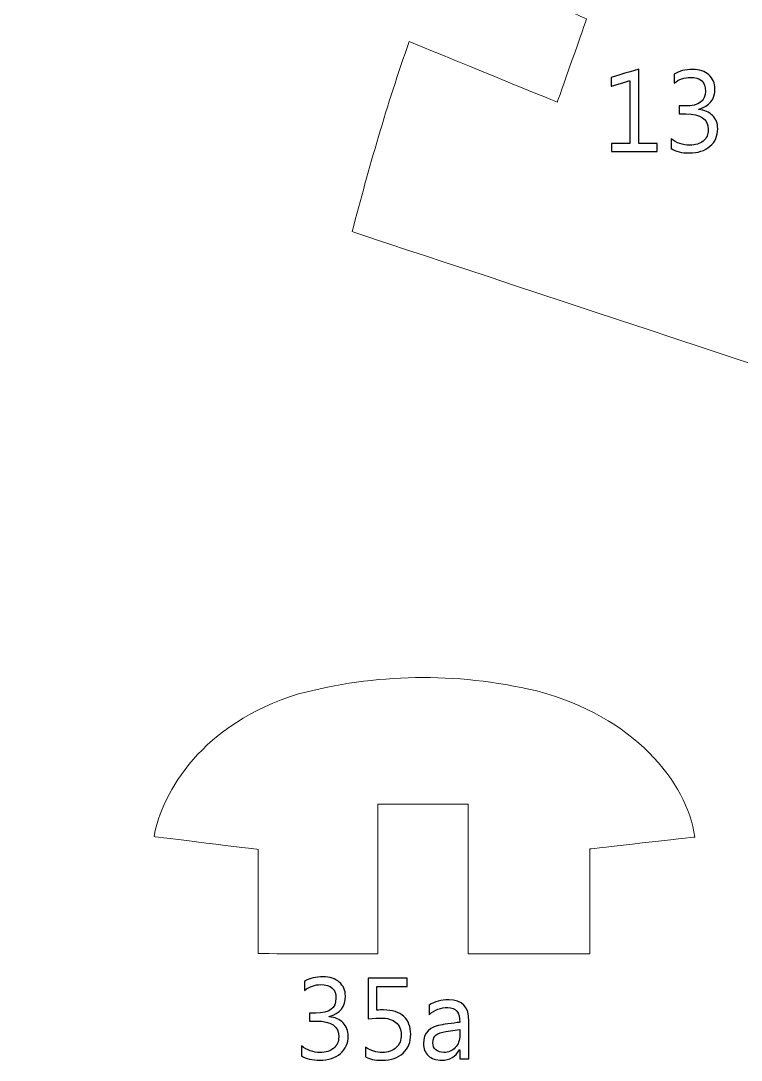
# Model space of a CAD drawing. Header units: centimetres. Extents: x -494 to 505, y -672 to 577.
# Drawn here: x -287.1 to -219.9, y -429 to -332.1 of the extents above; entities that cross this region are included whole.
import ezdxf

# ---------------------------------------------------------------- set-up
doc = ezdxf.new("R2010")
doc.units = ezdxf.units.CM
doc.header["$MEASUREMENT"] = 0
doc.layers.add('Camada 1', color=7, linetype='Continuous')
doc.layers.add('Camada 2', color=10, linetype='Continuous')

msp = doc.modelspace()

# ---------------------------------------------------------------- linework, layer by layer
at = {"layer": 'Camada 1', "lineweight": 9}
for points, knots in [([(-171.877482, -289.122612), (-171.417234, -291.33038), (-170.76293, -292.792912), (-169.592498, -295.697656), (-169.592498, -295.697656), (-166.99103, -303.282096), (-165.504622, -307.6575), (-173.55693, -310.625744), (-173.55693, -310.625744), (-177.69459, -311.82818), (-181.177438, -313.139836), (-184.119266, -314.542932), (-184.119266, -314.542932), (-198.820278, -320.617596), (-199.523858, -342.514936), (-193.890138, -357.236776), (-193.890138, -357.236776), (-189.844934, -363.822996), (-195.609718, -371.771672), (-201.114406, -369.92814), (-201.114406, -369.92814), (-201.114406, -369.92814), (-256.192782, -351.717864), (-256.192782, -351.717864), (-256.192782, -351.717864), (-254.607822, -345.745816), (-252.988826, -339.965792), (-250.858782, -333.99476), (-250.858782, -333.99476), (-250.858782, -333.99476), (-237.042706, -339.644228), (-237.042706, -339.644228), (-237.042706, -339.644228), (-237.042706, -339.644228), (-234.310174, -331.86116), (-234.310174, -331.86116), (-234.310174, -331.86116), (-234.310174, -331.86116), (-248.064782, -325.923656), (-248.064782, -325.923656), (-248.064782, -325.923656), (-245.077742, -319.458848), (-242.515898, -313.306968), (-239.20831, -307.165756), (-239.20831, -307.165756), (-239.20831, -307.165756), (-224.995486, -315.011816), (-224.995486, -315.011816), (-224.995486, -315.011816), (-224.995486, -315.011816), (-220.73997, -307.961284), (-220.73997, -307.961284), (-220.73997, -307.961284), (-220.73997, -307.961284), (-234.863386, -299.820584), (-234.863386, -299.820584), (-234.863386, -299.820584), (-231.622854, -294.342312), (-228.554026, -289.66922), (-225.135186, -284.696408), (-225.135186, -284.696408), (-225.135186, -284.696408), (-212.033358, -293.343076), (-212.033358, -293.343076), (-212.033358, -293.343076), (-212.033358, -293.343076), (-207.55483, -286.543496), (-207.55483, -286.543496), (-207.55483, -286.543496), (-207.55483, -286.543496), (-219.860114, -278.19858), (-219.860114, -278.19858), (-219.860114, -278.19858), (-216.204038, -273.117056), (-212.808566, -267.68298), (-209.444082, -262.4836), (-209.444082, -262.4836), (-209.444082, -262.4836), (-196.013578, -270.721328), (-196.013578, -270.721328), (-196.013578, -270.721328), (-196.013578, -270.721328), (-192.374774, -263.572244), (-192.374774, -263.572244), (-192.374774, -263.572244), (-192.374774, -263.572244), (-205.64221, -254.877824), (-205.64221, -254.877824), (-205.64221, -254.877824), (-192.847214, -229.7049), (-210.297014, -210.5787), (-229.633526, -206.477616), (-229.633526, -206.477616), (-270.939514, -198.17334), (-306.461414, -201.906124), (-344.475562, -222.53956), (-344.475562, -222.53956), (-370.286026, -235.883196), (-395.747494, -251.827284), (-421.002714, -267.868908), (-421.002714, -267.868908), (-436.48757, -276.248876), (-447.159634, -284.470348), (-464.85683, -290.508944), (-464.85683, -290.508944), (-470.354914, -292.199568), (-473.47505, -293.20236), (-475.541594, -292.117272), (-475.541594, -292.117272), (-483.768146, -278.821896), (-488.751118, -259.193792), (-487.706162, -215.05164), (-487.706162, -215.05164), (-484.91521, -177.04816), (-482.094794, -158.322772), (-473.688918, -145.105628), (-473.688918, -145.105628), (-460.462122, -137.656316), (-417.317682, -139.01928), (-359.988866, -144.689576), (-359.988866, -144.689576), (-319.967102, -147.65528), (-278.104854, -155.340304), (-233.92003, -154.620976), (-233.92003, -154.620976), (-213.98103, -153.978864), (-198.82993, -128.22428), (-179.348638, -98.790252), (-179.348638, -98.790252), (-168.780714, -100.527612), (-160.15335, -98.817684), (-154.495246, -93.99524), (-154.495246, -93.99524), (-149.021546, -88.652604), (-145.952718, -82.331052), (-146.064986, -74.856848), (-146.064986, -74.856848), (-146.087846, -72.723756), (-144.596866, -71.94042), (-142.229078, -72.798432), (-142.229078, -72.798432), (-113.594134, -78.67142), (-86.43747, -81.992216), (-61.44133, -81.803748), (-61.44133, -81.803748), (-61.44133, -81.803748), (-44.958762, -82.101436), (-44.958762, -82.101436), (-44.958762, -82.101436), (-22.211538, -82.526124), (-8.229346, -86.777068), (-4.602734, -100.924868), (-4.602734, -100.924868), (-3.762502, -105.042716), (-3.947922, -132.817616), (-3.908298, -138.162792), (-3.908298, -138.162792), (-3.908298, -138.162792), (-3.998722, -194.112388), (-3.998722, -194.112388), (-3.998722, -194.112388), (-3.998722, -194.112388), (-55.947818, -194.183), (-55.947818, -194.183), (-55.947818, -194.183), (-55.947818, -194.183), (-55.868062, -202.446636), (-55.868062, -202.446636), (-55.868062, -202.446636), (-55.868062, -202.446636), (-3.988054, -202.589384), (-3.988054, -202.589384), (-3.988054, -202.589384), (-3.988054, -202.589384), (-4.22783, -272.231104), (-4.22783, -272.231104), (-4.22783, -272.231104), (-4.22783, -272.231104), (-19.20621, -273.734276), (-19.20621, -273.734276), (-19.20621, -273.734276), (-19.20621, -273.734276), (-26.489914, -232.917492), (-26.489914, -232.917492), (-26.489914, -232.917492), (-26.489914, -232.917492), (-72.97293, -239.781588), (-72.97293, -239.781588), (-72.97293, -239.781588), (-72.97293, -239.781588), (-65.32753, -279.111456), (-65.32753, -279.111456), (-65.32753, -279.111456), (-65.32753, -279.111456), (-89.765886, -281.623516), (-89.765886, -281.623516), (-89.765886, -281.623516), (-89.87917, -271.87144), (-91.007438, -262.591804), (-93.44025, -254.004064), (-93.44025, -254.004064), (-96.718882, -242.648232), (-100.75291, -234.08132), (-106.761026, -232.132632), (-106.761026, -232.132632), (-106.761026, -232.132632), (-155.777438, -232.138728), (-155.777438, -232.138728), (-155.777438, -232.138728), (-159.270954, -232.321608), (-160.840166, -237.91926), (-159.684466, -246.6594), (-159.684466, -246.6594), (-158.761938, -256.127504), (-152.171654, -263.9568), (-148.63191, -273.87804), (-148.63191, -273.87804), (-146.288506, -280.445972), (-146.881342, -281.714448), (-152.075134, -281.679396), (-152.075134, -281.679396), (-152.075134, -281.679396), (-168.283382, -281.601164), (-168.283382, -281.601164), (-168.283382, -281.601164), (-170.456098, -282.293568), (-172.452538, -285.107888), (-171.877482, -289.122612)], [0, 0, 0, 0, 0.017241379, 0.017241379, 0.017241379, 0.017241389, 0.034482759, 0.034482759, 0.034482759, 0.034482769, 0.051724138, 0.051724138, 0.051724138, 0.051724148, 0.068965517, 0.068965517, 0.068965517, 0.068965527, 0.086206897, 0.086206897, 0.086206897, 0.086206907, 0.103448276, 0.103448276, 0.103448276, 0.103448286, 0.120689655, 0.120689655, 0.120689655, 0.120689665, 0.137931034, 0.137931034, 0.137931034, 0.137931044, 0.155172414, 0.155172414, 0.155172414, 0.155172424, 0.172413793, 0.172413793, 0.172413793, 0.172413803, 0.189655172, 0.189655172, 0.189655172, 0.189655182, 0.206896552, 0.206896552, 0.206896552, 0.206896562, 0.224137931, 0.224137931, 0.224137931, 0.224137941, 0.24137931, 0.24137931, 0.24137931, 0.24137932, 0.25862069, 0.25862069, 0.25862069, 0.2586207, 0.275862069, 0.275862069, 0.275862069, 0.275862079, 0.293103448, 0.293103448, 0.293103448, 0.293103458, 0.310344828, 0.310344828, 0.310344828, 0.310344838, 0.327586207, 0.327586207, 0.327586207, 0.327586217, 0.344827586, 0.344827586, 0.344827586, 0.344827596, 0.362068966, 0.362068966, 0.362068966, 0.362068976, 0.379310345, 0.379310345, 0.379310345, 0.379310355, 0.396551724, 0.396551724, 0.396551724, 0.396551734, 0.413793103, 0.413793103, 0.413793103, 0.413793113, 0.431034483, 0.431034483, 0.431034483, 0.431034493, 0.448275862, 0.448275862, 0.448275862, 0.448275872, 0.465517241, 0.465517241, 0.465517241, 0.465517251, 0.482758621, 0.482758621, 0.482758621, 0.482758631, 0.5, 0.5, 0.5, 0.50000001, 0.517241379, 0.517241379, 0.517241379, 0.517241389, 0.534482759, 0.534482759, 0.534482759, 0.534482769, 0.551724138, 0.551724138, 0.551724138, 0.551724148, 0.568965517, 0.568965517, 0.568965517, 0.568965527, 0.586206897, 0.586206897, 0.586206897, 0.586206907, 0.603448276, 0.603448276, 0.603448276, 0.603448286, 0.620689655, 0.620689655, 0.620689655, 0.620689665, 0.637931034, 0.637931034, 0.637931034, 0.637931044, 0.655172414, 0.655172414, 0.655172414, 0.655172424, 0.672413793, 0.672413793, 0.672413793, 0.672413803, 0.689655172, 0.689655172, 0.689655172, 0.689655182, 0.706896552, 0.706896552, 0.706896552, 0.706896562, 0.724137931, 0.724137931, 0.724137931, 0.724137941, 0.74137931, 0.74137931, 0.74137931, 0.74137932, 0.75862069, 0.75862069, 0.75862069, 0.7586207, 0.775862069, 0.775862069, 0.775862069, 0.775862079, 0.793103448, 0.793103448, 0.793103448, 0.793103458, 0.810344828, 0.810344828, 0.810344828, 0.810344838, 0.827586207, 0.827586207, 0.827586207, 0.827586217, 0.844827586, 0.844827586, 0.844827586, 0.844827596, 0.862068966, 0.862068966, 0.862068966, 0.862068976, 0.879310345, 0.879310345, 0.879310345, 0.879310355, 0.896551724, 0.896551724, 0.896551724, 0.896551734, 0.913793103, 0.913793103, 0.913793103, 0.913793113, 0.931034483, 0.931034483, 0.931034483, 0.931034493, 0.948275862, 0.948275862, 0.948275862, 0.948275872, 0.965517241, 0.965517241, 0.965517241, 0.965517251, 1, 1, 1, 1]), ([(-253.792482, -405.116792), (-253.792482, -405.116792), (-245.348506, -405.116792), (-245.348506, -405.116792), (-245.348506, -405.116792), (-245.348506, -405.116792), (-245.354094, -419.07206), (-245.354094, -419.07206), (-245.354094, -419.07206), (-245.354094, -419.07206), (-234.00766, -419.069012), (-234.00766, -419.069012), (-234.00766, -419.069012), (-234.00766, -419.069012), (-234.00004, -409.279598), (-234.00004, -409.279598), (-234.00004, -409.279598), (-234.00004, -409.279598), (-224.225866, -408.17419), (-224.225866, -408.17419), (-224.225866, -408.17419), (-224.934272, -403.026118), (-229.935024, -396.922244), (-238.964978, -394.54709), (-238.964978, -394.54709), (-246.673116, -392.747246), (-254.021844, -392.944858), (-261.195312, -394.83538), (-261.195312, -394.83538), (-270.18869, -397.597376), (-273.905218, -403.933406), (-274.670266, -408.135582), (-274.670266, -408.135582), (-274.670266, -408.135582), (-264.956798, -409.332938), (-264.956798, -409.332938), (-264.956798, -409.332938), (-264.956798, -409.332938), (-264.955274, -419.052248), (-264.955274, -419.052248), (-264.955274, -419.052248), (-264.955274, -419.052248), (-253.791466, -419.071044), (-253.791466, -419.071044), (-253.791466, -419.071044), (-253.791466, -419.071044), (-253.792482, -405.116792), (-253.792482, -405.116792)], [0, 0, 0, 0, 0.076923077, 0.076923077, 0.076923077, 0.076923087, 0.153846154, 0.153846154, 0.153846154, 0.153846164, 0.230769231, 0.230769231, 0.230769231, 0.230769241, 0.307692308, 0.307692308, 0.307692308, 0.307692318, 0.384615385, 0.384615385, 0.384615385, 0.384615395, 0.461538462, 0.461538462, 0.461538462, 0.461538472, 0.538461538, 0.538461538, 0.538461538, 0.538461548, 0.615384615, 0.615384615, 0.615384615, 0.615384625, 0.692307692, 0.692307692, 0.692307692, 0.692307702, 0.769230769, 0.769230769, 0.769230769, 0.769230779, 0.846153846, 0.846153846, 0.846153846, 0.846153856, 1, 1, 1, 1])]:
    msp.add_open_spline(points, degree=3, knots=knots, dxfattribs=at)
at = {"layer": 'Camada 2'}
for points, knots in [([(-227.734368, -344.25128), (-227.734368, -344.25128), (-231.992424, -344.25128), (-231.992424, -344.25128), (-231.992424, -344.25128), (-231.992424, -344.25128), (-231.992424, -343.498678), (-231.992424, -343.498678), (-231.992424, -343.498678), (-231.992424, -343.498678), (-230.293672, -343.498678), (-230.293672, -343.498678), (-230.293672, -343.498678), (-230.293672, -343.498678), (-230.293672, -337.645502), (-230.293672, -337.645502), (-230.293672, -337.645502), (-230.293672, -337.645502), (-232.035604, -338.165186), (-232.035604, -338.165186), (-232.035604, -338.165186), (-232.035604, -338.165186), (-232.035604, -337.348068), (-232.035604, -337.348068), (-232.035604, -337.348068), (-232.035604, -337.348068), (-229.433374, -336.552286), (-229.433374, -336.552286), (-229.433374, -336.552286), (-229.433374, -336.552286), (-229.433374, -343.498678), (-229.433374, -343.498678), (-229.433374, -343.498678), (-229.433374, -343.498678), (-227.734368, -343.498678), (-227.734368, -343.498678), (-227.734368, -343.498678), (-227.734368, -343.498678), (-227.734368, -344.25128), (-227.734368, -344.25128)], [0, 0, 0, 0, 0.090909091, 0.090909091, 0.090909091, 0.090909101, 0.181818182, 0.181818182, 0.181818182, 0.181818192, 0.272727273, 0.272727273, 0.272727273, 0.272727283, 0.363636364, 0.363636364, 0.363636364, 0.363636374, 0.454545455, 0.454545455, 0.454545455, 0.454545465, 0.545454545, 0.545454545, 0.545454545, 0.545454555, 0.636363636, 0.636363636, 0.636363636, 0.636363646, 0.727272727, 0.727272727, 0.727272727, 0.727272737, 0.818181818, 0.818181818, 0.818181818, 0.818181828, 1, 1, 1, 1]), ([(-226.43338, -343.971626), (-226.43338, -343.971626), (-226.43338, -343.047066), (-226.43338, -343.047066), (-226.43338, -343.047066), (-225.91903, -343.455498), (-225.336608, -343.659968), (-224.689416, -343.659968), (-224.689416, -343.659968), (-224.16262, -343.659968), (-223.743266, -343.529158), (-223.429576, -343.265506), (-223.429576, -343.265506), (-223.11614, -343.002108), (-222.960184, -342.64727), (-222.960184, -342.20277), (-222.960184, -342.20277), (-222.960184, -341.21725), (-223.658938, -340.724236), (-225.055176, -340.724236), (-225.055176, -340.724236), (-225.055176, -340.724236), (-225.680524, -340.724236), (-225.680524, -340.724236), (-225.680524, -340.724236), (-225.680524, -340.724236), (-225.680524, -339.993224), (-225.680524, -339.993224), (-225.680524, -339.993224), (-225.680524, -339.993224), (-225.085656, -339.993224), (-225.085656, -339.993224), (-225.085656, -339.993224), (-223.84004, -339.993224), (-223.218248, -339.53069), (-223.218248, -338.607908), (-223.218248, -338.607908), (-223.218248, -337.752944), (-223.693228, -337.326478), (-224.642934, -337.326478), (-224.642934, -337.326478), (-225.173286, -337.326478), (-225.673412, -337.505548), (-226.143058, -337.864196), (-226.143058, -337.864196), (-226.143058, -337.864196), (-226.143058, -337.025488), (-226.143058, -337.025488), (-226.143058, -337.025488), (-225.659188, -336.738722), (-225.087434, -336.595212), (-224.429574, -336.595212), (-224.429574, -336.595212), (-223.795336, -336.595212), (-223.288098, -336.763614), (-222.906336, -337.098894), (-222.906336, -337.098894), (-222.526352, -337.435698), (-222.33636, -337.865974), (-222.33636, -338.390992), (-222.33636, -338.390992), (-222.33636, -339.3821), (-222.840042, -340.020148), (-223.84893, -340.303104), (-223.84893, -340.303104), (-223.84893, -340.303104), (-223.84893, -340.324694), (-223.84893, -340.324694), (-223.84893, -340.324694), (-223.30791, -340.376764), (-222.877634, -340.566756), (-222.55861, -340.89467), (-222.55861, -340.89467), (-222.237808, -341.222584), (-222.078296, -341.63127), (-222.078296, -342.120474), (-222.078296, -342.120474), (-222.078296, -342.797892), (-222.320358, -343.342722), (-222.806006, -343.75852), (-222.806006, -343.75852), (-223.291654, -344.17254), (-223.93148, -344.380312), (-224.725484, -344.380312), (-224.725484, -344.380312), (-225.440494, -344.380312), (-226.010216, -344.244168), (-226.43338, -343.971626)], [0, 0, 0, 0, 0.043478261, 0.043478261, 0.043478261, 0.043478271, 0.086956522, 0.086956522, 0.086956522, 0.086956532, 0.130434783, 0.130434783, 0.130434783, 0.130434793, 0.173913043, 0.173913043, 0.173913043, 0.173913053, 0.217391304, 0.217391304, 0.217391304, 0.217391314, 0.260869565, 0.260869565, 0.260869565, 0.260869575, 0.304347826, 0.304347826, 0.304347826, 0.304347836, 0.347826087, 0.347826087, 0.347826087, 0.347826097, 0.391304348, 0.391304348, 0.391304348, 0.391304358, 0.434782609, 0.434782609, 0.434782609, 0.434782619, 0.47826087, 0.47826087, 0.47826087, 0.47826088, 0.52173913, 0.52173913, 0.52173913, 0.52173914, 0.565217391, 0.565217391, 0.565217391, 0.565217401, 0.608695652, 0.608695652, 0.608695652, 0.608695662, 0.652173913, 0.652173913, 0.652173913, 0.652173923, 0.695652174, 0.695652174, 0.695652174, 0.695652184, 0.739130435, 0.739130435, 0.739130435, 0.739130445, 0.782608696, 0.782608696, 0.782608696, 0.782608706, 0.826086957, 0.826086957, 0.826086957, 0.826086967, 0.869565217, 0.869565217, 0.869565217, 0.869565227, 0.913043478, 0.913043478, 0.913043478, 0.913043488, 1, 1, 1, 1]), ([(-260.910832, -428.582582), (-260.910832, -428.582582), (-260.910832, -427.658022), (-260.910832, -427.658022), (-260.910832, -427.658022), (-260.396482, -428.066454), (-259.81406, -428.270924), (-259.166868, -428.270924), (-259.166868, -428.270924), (-258.640072, -428.270924), (-258.220718, -428.140114), (-257.907028, -427.876462), (-257.907028, -427.876462), (-257.593592, -427.613064), (-257.437636, -427.258226), (-257.437636, -426.813726), (-257.437636, -426.813726), (-257.437636, -425.828206), (-258.13639, -425.335192), (-259.532628, -425.335192), (-259.532628, -425.335192), (-259.532628, -425.335192), (-260.157976, -425.335192), (-260.157976, -425.335192), (-260.157976, -425.335192), (-260.157976, -425.335192), (-260.157976, -424.60418), (-260.157976, -424.60418), (-260.157976, -424.60418), (-260.157976, -424.60418), (-259.563108, -424.60418), (-259.563108, -424.60418), (-259.563108, -424.60418), (-258.317492, -424.60418), (-257.6957, -424.141646), (-257.6957, -423.218864), (-257.6957, -423.218864), (-257.6957, -422.3639), (-258.17068, -421.937434), (-259.120386, -421.937434), (-259.120386, -421.937434), (-259.650738, -421.937434), (-260.150864, -422.116504), (-260.62051, -422.475152), (-260.62051, -422.475152), (-260.62051, -422.475152), (-260.62051, -421.636444), (-260.62051, -421.636444), (-260.62051, -421.636444), (-260.13664, -421.349678), (-259.564886, -421.206168), (-258.907026, -421.206168), (-258.907026, -421.206168), (-258.272788, -421.206168), (-257.76555, -421.37457), (-257.383788, -421.70985), (-257.383788, -421.70985), (-257.003804, -422.046654), (-256.813812, -422.47693), (-256.813812, -423.001948), (-256.813812, -423.001948), (-256.813812, -423.993056), (-257.317494, -424.631104), (-258.326382, -424.91406), (-258.326382, -424.91406), (-258.326382, -424.91406), (-258.326382, -424.93565), (-258.326382, -424.93565), (-258.326382, -424.93565), (-257.785362, -424.98772), (-257.355086, -425.177712), (-257.036062, -425.505626), (-257.036062, -425.505626), (-256.71526, -425.83354), (-256.555748, -426.242226), (-256.555748, -426.73143), (-256.555748, -426.73143), (-256.555748, -427.408848), (-256.79781, -427.953678), (-257.283458, -428.369476), (-257.283458, -428.369476), (-257.769106, -428.783496), (-258.408932, -428.991268), (-259.202936, -428.991268), (-259.202936, -428.991268), (-259.917946, -428.991268), (-260.487668, -428.855124), (-260.910832, -428.582582)], [0, 0, 0, 0, 0.043478261, 0.043478261, 0.043478261, 0.043478271, 0.086956522, 0.086956522, 0.086956522, 0.086956532, 0.130434783, 0.130434783, 0.130434783, 0.130434793, 0.173913043, 0.173913043, 0.173913043, 0.173913053, 0.217391304, 0.217391304, 0.217391304, 0.217391314, 0.260869565, 0.260869565, 0.260869565, 0.260869575, 0.304347826, 0.304347826, 0.304347826, 0.304347836, 0.347826087, 0.347826087, 0.347826087, 0.347826097, 0.391304348, 0.391304348, 0.391304348, 0.391304358, 0.434782609, 0.434782609, 0.434782609, 0.434782619, 0.47826087, 0.47826087, 0.47826087, 0.47826088, 0.52173913, 0.52173913, 0.52173913, 0.52173914, 0.565217391, 0.565217391, 0.565217391, 0.565217401, 0.608695652, 0.608695652, 0.608695652, 0.608695662, 0.652173913, 0.652173913, 0.652173913, 0.652173923, 0.695652174, 0.695652174, 0.695652174, 0.695652184, 0.739130435, 0.739130435, 0.739130435, 0.739130445, 0.782608696, 0.782608696, 0.782608696, 0.782608706, 0.826086957, 0.826086957, 0.826086957, 0.826086967, 0.869565217, 0.869565217, 0.869565217, 0.869565227, 0.913043478, 0.913043478, 0.913043478, 0.913043488, 1, 1, 1, 1]), ([(-254.942848, -428.679356), (-254.942848, -428.679356), (-254.942848, -427.765464), (-254.942848, -427.765464), (-254.942848, -427.765464), (-254.428498, -428.102268), (-253.905258, -428.270924), (-253.373128, -428.270924), (-253.373128, -428.270924), (-252.840744, -428.270924), (-252.4125, -428.120302), (-252.086364, -427.819312), (-252.086364, -427.819312), (-251.761752, -427.519846), (-251.598684, -427.120304), (-251.598684, -426.623734), (-251.598684, -426.623734), (-251.598684, -426.130974), (-251.765562, -425.745656), (-252.097032, -425.469812), (-252.097032, -425.469812), (-252.43028, -425.193714), (-252.90526, -425.055792), (-253.525274, -425.055792), (-253.525274, -425.055792), (-253.735078, -425.055792), (-254.129286, -425.077128), (-254.706374, -425.11853), (-254.706374, -425.11853), (-254.706374, -425.11853), (-254.706374, -421.3352), (-254.706374, -421.3352), (-254.706374, -421.3352), (-254.706374, -421.3352), (-251.06122, -421.3352), (-251.06122, -421.3352), (-251.06122, -421.3352), (-251.06122, -421.3352), (-251.06122, -422.109392), (-251.06122, -422.109392), (-251.06122, -422.109392), (-251.06122, -422.109392), (-253.889256, -422.109392), (-253.889256, -422.109392), (-253.889256, -422.109392), (-253.889256, -422.109392), (-253.889256, -424.324526), (-253.889256, -424.324526), (-253.889256, -424.324526), (-253.657862, -424.310302), (-253.444756, -424.302936), (-253.247652, -424.302936), (-253.247652, -424.302936), (-252.44298, -424.302936), (-251.819156, -424.505628), (-251.378466, -424.908726), (-251.378466, -424.908726), (-250.937522, -425.312078), (-250.71705, -425.865798), (-250.71705, -426.568362), (-250.71705, -426.568362), (-250.71705, -427.295818), (-250.953524, -427.88205), (-251.428504, -428.324518), (-251.428504, -428.324518), (-251.903484, -428.769018), (-252.555756, -428.991268), (-253.382018, -428.991268), (-253.382018, -428.991268), (-254.078994, -428.991268), (-254.598932, -428.887382), (-254.942848, -428.679356)], [0, 0, 0, 0, 0.052631579, 0.052631579, 0.052631579, 0.052631589, 0.105263158, 0.105263158, 0.105263158, 0.105263168, 0.157894737, 0.157894737, 0.157894737, 0.157894747, 0.210526316, 0.210526316, 0.210526316, 0.210526326, 0.263157895, 0.263157895, 0.263157895, 0.263157905, 0.315789474, 0.315789474, 0.315789474, 0.315789484, 0.368421053, 0.368421053, 0.368421053, 0.368421063, 0.421052632, 0.421052632, 0.421052632, 0.421052642, 0.473684211, 0.473684211, 0.473684211, 0.473684221, 0.526315789, 0.526315789, 0.526315789, 0.526315799, 0.578947368, 0.578947368, 0.578947368, 0.578947378, 0.631578947, 0.631578947, 0.631578947, 0.631578957, 0.684210526, 0.684210526, 0.684210526, 0.684210536, 0.736842105, 0.736842105, 0.736842105, 0.736842115, 0.789473684, 0.789473684, 0.789473684, 0.789473694, 0.842105263, 0.842105263, 0.842105263, 0.842105273, 0.894736842, 0.894736842, 0.894736842, 0.894736852, 1, 1, 1, 1]), ([(-245.286784, -428.862236), (-245.286784, -428.862236), (-246.147082, -428.862236), (-246.147082, -428.862236), (-246.147082, -428.862236), (-246.147082, -428.862236), (-246.147082, -428.02175), (-246.147082, -428.02175), (-246.147082, -428.02175), (-246.147082, -428.02175), (-246.168672, -428.02175), (-246.168672, -428.02175), (-246.168672, -428.02175), (-246.543068, -428.668688), (-247.093232, -428.991268), (-247.82272, -428.991268), (-247.82272, -428.991268), (-248.35866, -428.991268), (-248.778014, -428.84979), (-249.080782, -428.564802), (-249.080782, -428.564802), (-249.383804, -428.281592), (-249.534172, -427.905164), (-249.534172, -427.435772), (-249.534172, -427.435772), (-249.534172, -426.430186), (-248.94286, -425.844208), (-247.759982, -425.679362), (-247.759982, -425.679362), (-247.759982, -425.679362), (-246.147082, -425.453556), (-246.147082, -425.453556), (-246.147082, -425.453556), (-246.147082, -424.536108), (-246.516398, -424.07713), (-247.254522, -424.07713), (-247.254522, -424.07713), (-247.901714, -424.07713), (-248.485914, -424.29938), (-249.007376, -424.74388), (-249.007376, -424.74388), (-249.007376, -424.74388), (-249.007376, -423.862246), (-249.007376, -423.862246), (-249.007376, -423.862246), (-248.478802, -423.525188), (-247.871234, -423.356786), (-247.181116, -423.356786), (-247.181116, -423.356786), (-245.91772, -423.356786), (-245.286784, -424.025314), (-245.286784, -425.363894), (-245.286784, -425.363894), (-245.286784, -425.363894), (-245.286784, -428.862236), (-245.286784, -428.862236)], [0, 0, 0, 0, 0.066666667, 0.066666667, 0.066666667, 0.066666677, 0.133333333, 0.133333333, 0.133333333, 0.133333343, 0.2, 0.2, 0.2, 0.20000001, 0.266666667, 0.266666667, 0.266666667, 0.266666677, 0.333333333, 0.333333333, 0.333333333, 0.333333343, 0.4, 0.4, 0.4, 0.40000001, 0.466666667, 0.466666667, 0.466666667, 0.466666677, 0.533333333, 0.533333333, 0.533333333, 0.533333343, 0.6, 0.6, 0.6, 0.60000001, 0.666666667, 0.666666667, 0.666666667, 0.666666677, 0.733333333, 0.733333333, 0.733333333, 0.733333343, 0.8, 0.8, 0.8, 0.80000001, 0.866666667, 0.866666667, 0.866666667, 0.866666677, 1, 1, 1, 1]), ([(-246.147082, -426.141642), (-246.147082, -426.141642), (-247.444514, -426.320966), (-247.444514, -426.320966), (-247.444514, -426.320966), (-247.84431, -426.376592), (-248.1453, -426.476922), (-248.347738, -426.6184), (-248.347738, -426.6184), (-248.55043, -426.76191), (-248.652538, -427.012862), (-248.652538, -427.374812), (-248.652538, -427.374812), (-248.652538, -427.63821), (-248.55932, -427.853348), (-248.371106, -428.019972), (-248.371106, -428.019972), (-248.18467, -428.186596), (-247.933972, -428.270924), (-247.623838, -428.270924), (-247.623838, -428.270924), (-247.195594, -428.270924), (-246.842534, -428.120302), (-246.564658, -427.82109), (-246.564658, -427.82109), (-246.286782, -427.519846), (-246.147082, -427.140116), (-246.147082, -426.67936), (-246.147082, -426.67936), (-246.147082, -426.67936), (-246.147082, -426.141642), (-246.147082, -426.141642)], [0, 0, 0, 0, 0.111111111, 0.111111111, 0.111111111, 0.111111121, 0.222222222, 0.222222222, 0.222222222, 0.222222232, 0.333333333, 0.333333333, 0.333333333, 0.333333343, 0.444444444, 0.444444444, 0.444444444, 0.444444454, 0.555555556, 0.555555556, 0.555555556, 0.555555566, 0.666666667, 0.666666667, 0.666666667, 0.666666677, 0.777777778, 0.777777778, 0.777777778, 0.777777788, 1, 1, 1, 1])]:
    msp.add_open_spline(points, degree=3, knots=knots, dxfattribs=at)
at = {"layer": 'Camada 2', "lineweight": 9}
for points, knots in [([(-227.734368, -344.25128), (-227.734368, -344.25128), (-231.992424, -344.25128), (-231.992424, -344.25128), (-231.992424, -344.25128), (-231.992424, -344.25128), (-231.992424, -343.498678), (-231.992424, -343.498678), (-231.992424, -343.498678), (-231.992424, -343.498678), (-230.293672, -343.498678), (-230.293672, -343.498678), (-230.293672, -343.498678), (-230.293672, -343.498678), (-230.293672, -337.645502), (-230.293672, -337.645502), (-230.293672, -337.645502), (-230.293672, -337.645502), (-232.035604, -338.165186), (-232.035604, -338.165186), (-232.035604, -338.165186), (-232.035604, -338.165186), (-232.035604, -337.348068), (-232.035604, -337.348068), (-232.035604, -337.348068), (-232.035604, -337.348068), (-229.433374, -336.552286), (-229.433374, -336.552286), (-229.433374, -336.552286), (-229.433374, -336.552286), (-229.433374, -343.498678), (-229.433374, -343.498678), (-229.433374, -343.498678), (-229.433374, -343.498678), (-227.734368, -343.498678), (-227.734368, -343.498678), (-227.734368, -343.498678), (-227.734368, -343.498678), (-227.734368, -344.25128), (-227.734368, -344.25128)], [0, 0, 0, 0, 0.090909091, 0.090909091, 0.090909091, 0.090909101, 0.181818182, 0.181818182, 0.181818182, 0.181818192, 0.272727273, 0.272727273, 0.272727273, 0.272727283, 0.363636364, 0.363636364, 0.363636364, 0.363636374, 0.454545455, 0.454545455, 0.454545455, 0.454545465, 0.545454545, 0.545454545, 0.545454545, 0.545454555, 0.636363636, 0.636363636, 0.636363636, 0.636363646, 0.727272727, 0.727272727, 0.727272727, 0.727272737, 0.818181818, 0.818181818, 0.818181818, 0.818181828, 1, 1, 1, 1]), ([(-226.43338, -343.971626), (-226.43338, -343.971626), (-226.43338, -343.047066), (-226.43338, -343.047066), (-226.43338, -343.047066), (-225.91903, -343.455498), (-225.336608, -343.659968), (-224.689416, -343.659968), (-224.689416, -343.659968), (-224.16262, -343.659968), (-223.743266, -343.529158), (-223.429576, -343.265506), (-223.429576, -343.265506), (-223.11614, -343.002108), (-222.960184, -342.64727), (-222.960184, -342.20277), (-222.960184, -342.20277), (-222.960184, -341.21725), (-223.658938, -340.724236), (-225.055176, -340.724236), (-225.055176, -340.724236), (-225.055176, -340.724236), (-225.680524, -340.724236), (-225.680524, -340.724236), (-225.680524, -340.724236), (-225.680524, -340.724236), (-225.680524, -339.993224), (-225.680524, -339.993224), (-225.680524, -339.993224), (-225.680524, -339.993224), (-225.085656, -339.993224), (-225.085656, -339.993224), (-225.085656, -339.993224), (-223.84004, -339.993224), (-223.218248, -339.53069), (-223.218248, -338.607908), (-223.218248, -338.607908), (-223.218248, -337.752944), (-223.693228, -337.326478), (-224.642934, -337.326478), (-224.642934, -337.326478), (-225.173286, -337.326478), (-225.673412, -337.505548), (-226.143058, -337.864196), (-226.143058, -337.864196), (-226.143058, -337.864196), (-226.143058, -337.025488), (-226.143058, -337.025488), (-226.143058, -337.025488), (-225.659188, -336.738722), (-225.087434, -336.595212), (-224.429574, -336.595212), (-224.429574, -336.595212), (-223.795336, -336.595212), (-223.288098, -336.763614), (-222.906336, -337.098894), (-222.906336, -337.098894), (-222.526352, -337.435698), (-222.33636, -337.865974), (-222.33636, -338.390992), (-222.33636, -338.390992), (-222.33636, -339.3821), (-222.840042, -340.020148), (-223.84893, -340.303104), (-223.84893, -340.303104), (-223.84893, -340.303104), (-223.84893, -340.324694), (-223.84893, -340.324694), (-223.84893, -340.324694), (-223.30791, -340.376764), (-222.877634, -340.566756), (-222.55861, -340.89467), (-222.55861, -340.89467), (-222.237808, -341.222584), (-222.078296, -341.63127), (-222.078296, -342.120474), (-222.078296, -342.120474), (-222.078296, -342.797892), (-222.320358, -343.342722), (-222.806006, -343.75852), (-222.806006, -343.75852), (-223.291654, -344.17254), (-223.93148, -344.380312), (-224.725484, -344.380312), (-224.725484, -344.380312), (-225.440494, -344.380312), (-226.010216, -344.244168), (-226.43338, -343.971626)], [0, 0, 0, 0, 0.043478261, 0.043478261, 0.043478261, 0.043478271, 0.086956522, 0.086956522, 0.086956522, 0.086956532, 0.130434783, 0.130434783, 0.130434783, 0.130434793, 0.173913043, 0.173913043, 0.173913043, 0.173913053, 0.217391304, 0.217391304, 0.217391304, 0.217391314, 0.260869565, 0.260869565, 0.260869565, 0.260869575, 0.304347826, 0.304347826, 0.304347826, 0.304347836, 0.347826087, 0.347826087, 0.347826087, 0.347826097, 0.391304348, 0.391304348, 0.391304348, 0.391304358, 0.434782609, 0.434782609, 0.434782609, 0.434782619, 0.47826087, 0.47826087, 0.47826087, 0.47826088, 0.52173913, 0.52173913, 0.52173913, 0.52173914, 0.565217391, 0.565217391, 0.565217391, 0.565217401, 0.608695652, 0.608695652, 0.608695652, 0.608695662, 0.652173913, 0.652173913, 0.652173913, 0.652173923, 0.695652174, 0.695652174, 0.695652174, 0.695652184, 0.739130435, 0.739130435, 0.739130435, 0.739130445, 0.782608696, 0.782608696, 0.782608696, 0.782608706, 0.826086957, 0.826086957, 0.826086957, 0.826086967, 0.869565217, 0.869565217, 0.869565217, 0.869565227, 0.913043478, 0.913043478, 0.913043478, 0.913043488, 1, 1, 1, 1]), ([(-260.910832, -428.582582), (-260.910832, -428.582582), (-260.910832, -427.658022), (-260.910832, -427.658022), (-260.910832, -427.658022), (-260.396482, -428.066454), (-259.81406, -428.270924), (-259.166868, -428.270924), (-259.166868, -428.270924), (-258.640072, -428.270924), (-258.220718, -428.140114), (-257.907028, -427.876462), (-257.907028, -427.876462), (-257.593592, -427.613064), (-257.437636, -427.258226), (-257.437636, -426.813726), (-257.437636, -426.813726), (-257.437636, -425.828206), (-258.13639, -425.335192), (-259.532628, -425.335192), (-259.532628, -425.335192), (-259.532628, -425.335192), (-260.157976, -425.335192), (-260.157976, -425.335192), (-260.157976, -425.335192), (-260.157976, -425.335192), (-260.157976, -424.60418), (-260.157976, -424.60418), (-260.157976, -424.60418), (-260.157976, -424.60418), (-259.563108, -424.60418), (-259.563108, -424.60418), (-259.563108, -424.60418), (-258.317492, -424.60418), (-257.6957, -424.141646), (-257.6957, -423.218864), (-257.6957, -423.218864), (-257.6957, -422.3639), (-258.17068, -421.937434), (-259.120386, -421.937434), (-259.120386, -421.937434), (-259.650738, -421.937434), (-260.150864, -422.116504), (-260.62051, -422.475152), (-260.62051, -422.475152), (-260.62051, -422.475152), (-260.62051, -421.636444), (-260.62051, -421.636444), (-260.62051, -421.636444), (-260.13664, -421.349678), (-259.564886, -421.206168), (-258.907026, -421.206168), (-258.907026, -421.206168), (-258.272788, -421.206168), (-257.76555, -421.37457), (-257.383788, -421.70985), (-257.383788, -421.70985), (-257.003804, -422.046654), (-256.813812, -422.47693), (-256.813812, -423.001948), (-256.813812, -423.001948), (-256.813812, -423.993056), (-257.317494, -424.631104), (-258.326382, -424.91406), (-258.326382, -424.91406), (-258.326382, -424.91406), (-258.326382, -424.93565), (-258.326382, -424.93565), (-258.326382, -424.93565), (-257.785362, -424.98772), (-257.355086, -425.177712), (-257.036062, -425.505626), (-257.036062, -425.505626), (-256.71526, -425.83354), (-256.555748, -426.242226), (-256.555748, -426.73143), (-256.555748, -426.73143), (-256.555748, -427.408848), (-256.79781, -427.953678), (-257.283458, -428.369476), (-257.283458, -428.369476), (-257.769106, -428.783496), (-258.408932, -428.991268), (-259.202936, -428.991268), (-259.202936, -428.991268), (-259.917946, -428.991268), (-260.487668, -428.855124), (-260.910832, -428.582582)], [0, 0, 0, 0, 0.043478261, 0.043478261, 0.043478261, 0.043478271, 0.086956522, 0.086956522, 0.086956522, 0.086956532, 0.130434783, 0.130434783, 0.130434783, 0.130434793, 0.173913043, 0.173913043, 0.173913043, 0.173913053, 0.217391304, 0.217391304, 0.217391304, 0.217391314, 0.260869565, 0.260869565, 0.260869565, 0.260869575, 0.304347826, 0.304347826, 0.304347826, 0.304347836, 0.347826087, 0.347826087, 0.347826087, 0.347826097, 0.391304348, 0.391304348, 0.391304348, 0.391304358, 0.434782609, 0.434782609, 0.434782609, 0.434782619, 0.47826087, 0.47826087, 0.47826087, 0.47826088, 0.52173913, 0.52173913, 0.52173913, 0.52173914, 0.565217391, 0.565217391, 0.565217391, 0.565217401, 0.608695652, 0.608695652, 0.608695652, 0.608695662, 0.652173913, 0.652173913, 0.652173913, 0.652173923, 0.695652174, 0.695652174, 0.695652174, 0.695652184, 0.739130435, 0.739130435, 0.739130435, 0.739130445, 0.782608696, 0.782608696, 0.782608696, 0.782608706, 0.826086957, 0.826086957, 0.826086957, 0.826086967, 0.869565217, 0.869565217, 0.869565217, 0.869565227, 0.913043478, 0.913043478, 0.913043478, 0.913043488, 1, 1, 1, 1]), ([(-254.942848, -428.679356), (-254.942848, -428.679356), (-254.942848, -427.765464), (-254.942848, -427.765464), (-254.942848, -427.765464), (-254.428498, -428.102268), (-253.905258, -428.270924), (-253.373128, -428.270924), (-253.373128, -428.270924), (-252.840744, -428.270924), (-252.4125, -428.120302), (-252.086364, -427.819312), (-252.086364, -427.819312), (-251.761752, -427.519846), (-251.598684, -427.120304), (-251.598684, -426.623734), (-251.598684, -426.623734), (-251.598684, -426.130974), (-251.765562, -425.745656), (-252.097032, -425.469812), (-252.097032, -425.469812), (-252.43028, -425.193714), (-252.90526, -425.055792), (-253.525274, -425.055792), (-253.525274, -425.055792), (-253.735078, -425.055792), (-254.129286, -425.077128), (-254.706374, -425.11853), (-254.706374, -425.11853), (-254.706374, -425.11853), (-254.706374, -421.3352), (-254.706374, -421.3352), (-254.706374, -421.3352), (-254.706374, -421.3352), (-251.06122, -421.3352), (-251.06122, -421.3352), (-251.06122, -421.3352), (-251.06122, -421.3352), (-251.06122, -422.109392), (-251.06122, -422.109392), (-251.06122, -422.109392), (-251.06122, -422.109392), (-253.889256, -422.109392), (-253.889256, -422.109392), (-253.889256, -422.109392), (-253.889256, -422.109392), (-253.889256, -424.324526), (-253.889256, -424.324526), (-253.889256, -424.324526), (-253.657862, -424.310302), (-253.444756, -424.302936), (-253.247652, -424.302936), (-253.247652, -424.302936), (-252.44298, -424.302936), (-251.819156, -424.505628), (-251.378466, -424.908726), (-251.378466, -424.908726), (-250.937522, -425.312078), (-250.71705, -425.865798), (-250.71705, -426.568362), (-250.71705, -426.568362), (-250.71705, -427.295818), (-250.953524, -427.88205), (-251.428504, -428.324518), (-251.428504, -428.324518), (-251.903484, -428.769018), (-252.555756, -428.991268), (-253.382018, -428.991268), (-253.382018, -428.991268), (-254.078994, -428.991268), (-254.598932, -428.887382), (-254.942848, -428.679356)], [0, 0, 0, 0, 0.052631579, 0.052631579, 0.052631579, 0.052631589, 0.105263158, 0.105263158, 0.105263158, 0.105263168, 0.157894737, 0.157894737, 0.157894737, 0.157894747, 0.210526316, 0.210526316, 0.210526316, 0.210526326, 0.263157895, 0.263157895, 0.263157895, 0.263157905, 0.315789474, 0.315789474, 0.315789474, 0.315789484, 0.368421053, 0.368421053, 0.368421053, 0.368421063, 0.421052632, 0.421052632, 0.421052632, 0.421052642, 0.473684211, 0.473684211, 0.473684211, 0.473684221, 0.526315789, 0.526315789, 0.526315789, 0.526315799, 0.578947368, 0.578947368, 0.578947368, 0.578947378, 0.631578947, 0.631578947, 0.631578947, 0.631578957, 0.684210526, 0.684210526, 0.684210526, 0.684210536, 0.736842105, 0.736842105, 0.736842105, 0.736842115, 0.789473684, 0.789473684, 0.789473684, 0.789473694, 0.842105263, 0.842105263, 0.842105263, 0.842105273, 0.894736842, 0.894736842, 0.894736842, 0.894736852, 1, 1, 1, 1]), ([(-245.286784, -428.862236), (-245.286784, -428.862236), (-246.147082, -428.862236), (-246.147082, -428.862236), (-246.147082, -428.862236), (-246.147082, -428.862236), (-246.147082, -428.02175), (-246.147082, -428.02175), (-246.147082, -428.02175), (-246.147082, -428.02175), (-246.168672, -428.02175), (-246.168672, -428.02175), (-246.168672, -428.02175), (-246.543068, -428.668688), (-247.093232, -428.991268), (-247.82272, -428.991268), (-247.82272, -428.991268), (-248.35866, -428.991268), (-248.778014, -428.84979), (-249.080782, -428.564802), (-249.080782, -428.564802), (-249.383804, -428.281592), (-249.534172, -427.905164), (-249.534172, -427.435772), (-249.534172, -427.435772), (-249.534172, -426.430186), (-248.94286, -425.844208), (-247.759982, -425.679362), (-247.759982, -425.679362), (-247.759982, -425.679362), (-246.147082, -425.453556), (-246.147082, -425.453556), (-246.147082, -425.453556), (-246.147082, -424.536108), (-246.516398, -424.07713), (-247.254522, -424.07713), (-247.254522, -424.07713), (-247.901714, -424.07713), (-248.485914, -424.29938), (-249.007376, -424.74388), (-249.007376, -424.74388), (-249.007376, -424.74388), (-249.007376, -423.862246), (-249.007376, -423.862246), (-249.007376, -423.862246), (-248.478802, -423.525188), (-247.871234, -423.356786), (-247.181116, -423.356786), (-247.181116, -423.356786), (-245.91772, -423.356786), (-245.286784, -424.025314), (-245.286784, -425.363894), (-245.286784, -425.363894), (-245.286784, -425.363894), (-245.286784, -428.862236), (-245.286784, -428.862236)], [0, 0, 0, 0, 0.066666667, 0.066666667, 0.066666667, 0.066666677, 0.133333333, 0.133333333, 0.133333333, 0.133333343, 0.2, 0.2, 0.2, 0.20000001, 0.266666667, 0.266666667, 0.266666667, 0.266666677, 0.333333333, 0.333333333, 0.333333333, 0.333333343, 0.4, 0.4, 0.4, 0.40000001, 0.466666667, 0.466666667, 0.466666667, 0.466666677, 0.533333333, 0.533333333, 0.533333333, 0.533333343, 0.6, 0.6, 0.6, 0.60000001, 0.666666667, 0.666666667, 0.666666667, 0.666666677, 0.733333333, 0.733333333, 0.733333333, 0.733333343, 0.8, 0.8, 0.8, 0.80000001, 0.866666667, 0.866666667, 0.866666667, 0.866666677, 1, 1, 1, 1]), ([(-246.147082, -426.141642), (-246.147082, -426.141642), (-247.444514, -426.320966), (-247.444514, -426.320966), (-247.444514, -426.320966), (-247.84431, -426.376592), (-248.1453, -426.476922), (-248.347738, -426.6184), (-248.347738, -426.6184), (-248.55043, -426.76191), (-248.652538, -427.012862), (-248.652538, -427.374812), (-248.652538, -427.374812), (-248.652538, -427.63821), (-248.55932, -427.853348), (-248.371106, -428.019972), (-248.371106, -428.019972), (-248.18467, -428.186596), (-247.933972, -428.270924), (-247.623838, -428.270924), (-247.623838, -428.270924), (-247.195594, -428.270924), (-246.842534, -428.120302), (-246.564658, -427.82109), (-246.564658, -427.82109), (-246.286782, -427.519846), (-246.147082, -427.140116), (-246.147082, -426.67936), (-246.147082, -426.67936), (-246.147082, -426.67936), (-246.147082, -426.141642), (-246.147082, -426.141642)], [0, 0, 0, 0, 0.111111111, 0.111111111, 0.111111111, 0.111111121, 0.222222222, 0.222222222, 0.222222222, 0.222222232, 0.333333333, 0.333333333, 0.333333333, 0.333333343, 0.444444444, 0.444444444, 0.444444444, 0.444444454, 0.555555556, 0.555555556, 0.555555556, 0.555555566, 0.666666667, 0.666666667, 0.666666667, 0.666666677, 0.777777778, 0.777777778, 0.777777778, 0.777777788, 1, 1, 1, 1])]:
    msp.add_open_spline(points, degree=3, knots=knots, dxfattribs=at)

doc.saveas('drawing.dxf')
